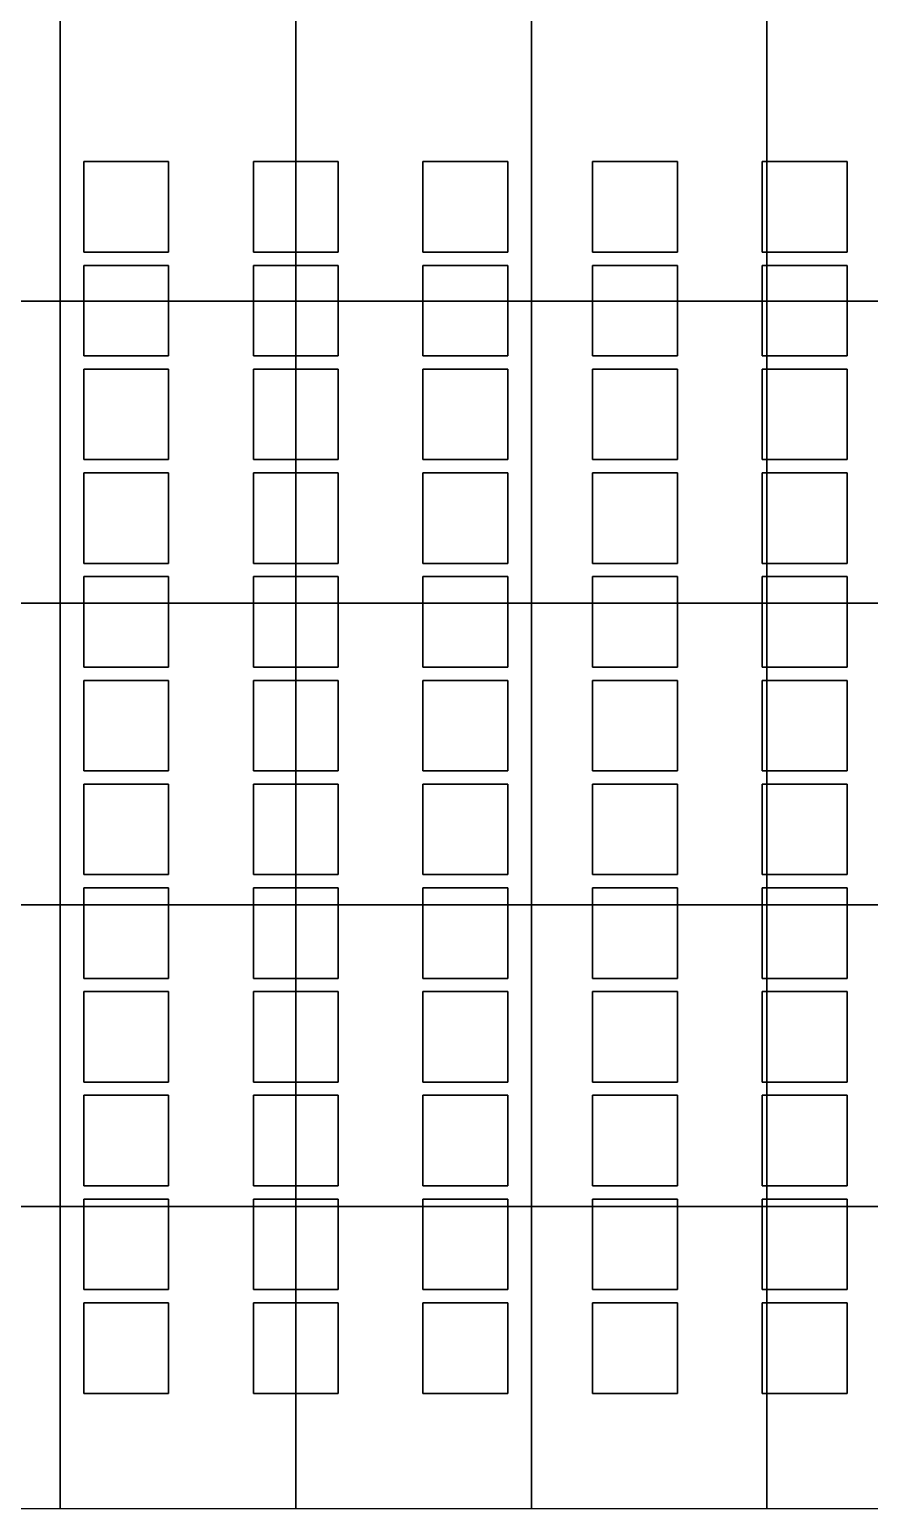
# Model space of a CAD drawing. Header units: millimetres. Extents: x -10000 to 28900, y -8000 to 8000.
# Drawn here: x 9588 to 14044, y -8000 to -160 of the extents above; entities that cross this region are included whole.
import ezdxf

# ---------------------------------------------------------------- set-up
doc = ezdxf.new("R2010")
doc.units = ezdxf.units.MM

msp = doc.modelspace()

# ---------------------------------------------------------------- linework, layer by layer
at = {"layer": 'FLOOR - STALLS'}
for points in [[(8500, -1600, 664.3), (9750, -1600, 753.6), (9750, 0, 753.6), (8500, 0, 664.3)], [(9750, -1600, 753.6), (11000, -1600, 842.9), (11000, 0, 842.9), (9750, 0, 753.6)], [(11000, -1600, 842.9), (12250, -1600, 932.1), (12250, 0, 932.1), (11000, 0, 842.9)], [(12250, -1600, 932.1), (13500, -1600, 1021.4), (13500, 0, 1021.4), (12250, 0, 932.1)], [(13500, -1600, 1021.4), (14750, -1600, 1110.7), (14750, 0, 1110.7), (13500, 0, 1021.4)], [(8500, -3200, 664.3), (9750, -3200, 753.6), (9750, -1600, 753.6), (8500, -1600, 664.3)], [(9750, -3200, 753.6), (11000, -3200, 842.9), (11000, -1600, 842.9), (9750, -1600, 753.6)], [(11000, -3200, 842.9), (12250, -3200, 932.1), (12250, -1600, 932.1), (11000, -1600, 842.9)], [(12250, -3200, 932.1), (13500, -3200, 1021.4), (13500, -1600, 1021.4), (12250, -1600, 932.1)], [(13500, -3200, 1021.4), (14750, -3200, 1110.7), (14750, -1600, 1110.7), (13500, -1600, 1021.4)], [(8500, -4800, 664.3), (9750, -4800, 753.6), (9750, -3200, 753.6), (8500, -3200, 664.3)], [(9750, -4800, 753.6), (11000, -4800, 842.9), (11000, -3200, 842.9), (9750, -3200, 753.6)], [(11000, -4800, 842.9), (12250, -4800, 932.1), (12250, -3200, 932.1), (11000, -3200, 842.9)], [(12250, -4800, 932.1), (13500, -4800, 1021.4), (13500, -3200, 1021.4), (12250, -3200, 932.1)], [(13500, -4800, 1021.4), (14750, -4800, 1110.7), (14750, -3200, 1110.7), (13500, -3200, 1021.4)], [(8500, -6400, 664.3), (9750, -6400, 753.6), (9750, -4800, 753.6), (8500, -4800, 664.3)], [(9750, -6400, 753.6), (11000, -6400, 842.9), (11000, -4800, 842.9), (9750, -4800, 753.6)], [(11000, -6400, 842.9), (12250, -6400, 932.1), (12250, -4800, 932.1), (11000, -4800, 842.9)], [(12250, -6400, 932.1), (13500, -6400, 1021.4), (13500, -4800, 1021.4), (12250, -4800, 932.1)], [(13500, -6400, 1021.4), (14750, -6400, 1110.7), (14750, -4800, 1110.7), (13500, -4800, 1021.4)], [(8500, -8000, 664.3), (9750, -8000, 753.6), (9750, -6400, 753.6), (8500, -6400, 664.3)], [(9750, -8000, 753.6), (11000, -8000, 842.9), (11000, -6400, 842.9), (9750, -6400, 753.6)], [(11000, -8000, 842.9), (12250, -8000, 932.1), (12250, -6400, 932.1), (11000, -6400, 842.9)], [(12250, -8000, 932.1), (13500, -8000, 1021.4), (13500, -6400, 1021.4), (12250, -6400, 932.1)], [(13500, -8000, 1021.4), (14750, -8000, 1110.7), (14750, -6400, 1110.7), (13500, -6400, 1021.4)]]:
    msp.add_3dface(points, dxfattribs=at)
at = {"layer": 'SEATING - STALLS'}
for points in [[(9875, -1340, 1198.6), (10325, -1340, 1198.6), (10325, -860, 1198.6), (9875, -860, 1198.6)], [(9875, -860, 778.6), (10325, -860, 778.6), (10325, -1340, 778.6), (9875, -1340, 778.6)], [(10325, -860, 778.6), (9875, -860, 778.6), (9875, -860, 1198.6), (10325, -860, 1198.6)], [(9875, -860, 778.6), (9875, -1340, 778.6), (9875, -1340, 1198.6), (9875, -860, 1198.6)], [(10325, -1340, 778.6), (10325, -860, 778.6), (10325, -860, 1198.6), (10325, -1340, 1198.6)], [(10775, -1340, 1262.9), (11225, -1340, 1262.9), (11225, -860, 1262.9), (10775, -860, 1262.9)], [(10775, -860, 842.9), (11225, -860, 842.9), (11225, -1340, 842.9), (10775, -1340, 842.9)], [(11225, -860, 842.9), (10775, -860, 842.9), (10775, -860, 1262.9), (11225, -860, 1262.9)], [(10775, -860, 842.9), (10775, -1340, 842.9), (10775, -1340, 1262.9), (10775, -860, 1262.9)], [(11225, -1340, 842.9), (11225, -860, 842.9), (11225, -860, 1262.9), (11225, -1340, 1262.9)], [(11675, -1340, 1327.1), (12125, -1340, 1327.1), (12125, -860, 1327.1), (11675, -860, 1327.1)], [(11675, -860, 907.1), (12125, -860, 907.1), (12125, -1340, 907.1), (11675, -1340, 907.1)], [(12125, -860, 907.1), (11675, -860, 907.1), (11675, -860, 1327.1), (12125, -860, 1327.1)], [(11675, -860, 907.1), (11675, -1340, 907.1), (11675, -1340, 1327.1), (11675, -860, 1327.1)], [(12125, -1340, 907.1), (12125, -860, 907.1), (12125, -860, 1327.1), (12125, -1340, 1327.1)], [(12575, -1340, 1391.4), (13025, -1340, 1391.4), (13025, -860, 1391.4), (12575, -860, 1391.4)], [(12575, -860, 971.4), (13025, -860, 971.4), (13025, -1340, 971.4), (12575, -1340, 971.4)], [(13025, -860, 971.4), (12575, -860, 971.4), (12575, -860, 1391.4), (13025, -860, 1391.4)], [(12575, -860, 971.4), (12575, -1340, 971.4), (12575, -1340, 1391.4), (12575, -860, 1391.4)], [(13025, -1340, 971.4), (13025, -860, 971.4), (13025, -860, 1391.4), (13025, -1340, 1391.4)], [(13475, -1340, 1455.7), (13925, -1340, 1455.7), (13925, -860, 1455.7), (13475, -860, 1455.7)], [(13475, -860, 1035.7), (13925, -860, 1035.7), (13925, -1340, 1035.7), (13475, -1340, 1035.7)], [(13925, -860, 1035.7), (13475, -860, 1035.7), (13475, -860, 1455.7), (13925, -860, 1455.7)], [(13475, -860, 1035.7), (13475, -1340, 1035.7), (13475, -1340, 1455.7), (13475, -860, 1455.7)], [(13925, -1340, 1035.7), (13925, -860, 1035.7), (13925, -860, 1455.7), (13925, -1340, 1455.7)], [(9875, -1340, 778.6), (10325, -1340, 778.6), (10325, -1340, 1198.6), (9875, -1340, 1198.6)], [(9875, -1890, 1198.6), (10325, -1890, 1198.6), (10325, -1410, 1198.6), (9875, -1410, 1198.6)], [(9875, -1410, 778.6), (10325, -1410, 778.6), (10325, -1890, 778.6), (9875, -1890, 778.6)], [(10325, -1410, 778.6), (9875, -1410, 778.6), (9875, -1410, 1198.6), (10325, -1410, 1198.6)], [(9875, -1410, 778.6), (9875, -1890, 778.6), (9875, -1890, 1198.6), (9875, -1410, 1198.6)], [(10325, -1890, 778.6), (10325, -1410, 778.6), (10325, -1410, 1198.6), (10325, -1890, 1198.6)], [(10775, -1340, 842.9), (11225, -1340, 842.9), (11225, -1340, 1262.9), (10775, -1340, 1262.9)], [(10775, -1890, 1262.9), (11225, -1890, 1262.9), (11225, -1410, 1262.9), (10775, -1410, 1262.9)], [(10775, -1410, 842.9), (11225, -1410, 842.9), (11225, -1890, 842.9), (10775, -1890, 842.9)], [(11225, -1410, 842.9), (10775, -1410, 842.9), (10775, -1410, 1262.9), (11225, -1410, 1262.9)], [(10775, -1410, 842.9), (10775, -1890, 842.9), (10775, -1890, 1262.9), (10775, -1410, 1262.9)], [(11225, -1890, 842.9), (11225, -1410, 842.9), (11225, -1410, 1262.9), (11225, -1890, 1262.9)], [(11675, -1340, 907.1), (12125, -1340, 907.1), (12125, -1340, 1327.1), (11675, -1340, 1327.1)], [(11675, -1890, 1327.1), (12125, -1890, 1327.1), (12125, -1410, 1327.1), (11675, -1410, 1327.1)], [(11675, -1410, 907.1), (12125, -1410, 907.1), (12125, -1890, 907.1), (11675, -1890, 907.1)], [(12125, -1410, 907.1), (11675, -1410, 907.1), (11675, -1410, 1327.1), (12125, -1410, 1327.1)], [(11675, -1410, 907.1), (11675, -1890, 907.1), (11675, -1890, 1327.1), (11675, -1410, 1327.1)], [(12125, -1890, 907.1), (12125, -1410, 907.1), (12125, -1410, 1327.1), (12125, -1890, 1327.1)], [(12575, -1340, 971.4), (13025, -1340, 971.4), (13025, -1340, 1391.4), (12575, -1340, 1391.4)], [(12575, -1890, 1391.4), (13025, -1890, 1391.4), (13025, -1410, 1391.4), (12575, -1410, 1391.4)], [(12575, -1410, 971.4), (13025, -1410, 971.4), (13025, -1890, 971.4), (12575, -1890, 971.4)], [(13025, -1410, 971.4), (12575, -1410, 971.4), (12575, -1410, 1391.4), (13025, -1410, 1391.4)], [(12575, -1410, 971.4), (12575, -1890, 971.4), (12575, -1890, 1391.4), (12575, -1410, 1391.4)], [(13025, -1890, 971.4), (13025, -1410, 971.4), (13025, -1410, 1391.4), (13025, -1890, 1391.4)], [(13475, -1340, 1035.7), (13925, -1340, 1035.7), (13925, -1340, 1455.7), (13475, -1340, 1455.7)], [(13475, -1890, 1455.7), (13925, -1890, 1455.7), (13925, -1410, 1455.7), (13475, -1410, 1455.7)], [(13475, -1410, 1035.7), (13925, -1410, 1035.7), (13925, -1890, 1035.7), (13475, -1890, 1035.7)], [(13925, -1410, 1035.7), (13475, -1410, 1035.7), (13475, -1410, 1455.7), (13925, -1410, 1455.7)], [(13475, -1410, 1035.7), (13475, -1890, 1035.7), (13475, -1890, 1455.7), (13475, -1410, 1455.7)], [(13925, -1890, 1035.7), (13925, -1410, 1035.7), (13925, -1410, 1455.7), (13925, -1890, 1455.7)], [(9875, -1890, 778.6), (10325, -1890, 778.6), (10325, -1890, 1198.6), (9875, -1890, 1198.6)], [(9875, -2440, 1198.6), (10325, -2440, 1198.6), (10325, -1960, 1198.6), (9875, -1960, 1198.6)], [(9875, -1960, 778.6), (10325, -1960, 778.6), (10325, -2440, 778.6), (9875, -2440, 778.6)], [(10325, -1960, 778.6), (9875, -1960, 778.6), (9875, -1960, 1198.6), (10325, -1960, 1198.6)], [(9875, -1960, 778.6), (9875, -2440, 778.6), (9875, -2440, 1198.6), (9875, -1960, 1198.6)], [(10325, -2440, 778.6), (10325, -1960, 778.6), (10325, -1960, 1198.6), (10325, -2440, 1198.6)], [(10775, -1890, 842.9), (11225, -1890, 842.9), (11225, -1890, 1262.9), (10775, -1890, 1262.9)], [(10775, -2440, 1262.9), (11225, -2440, 1262.9), (11225, -1960, 1262.9), (10775, -1960, 1262.9)], [(10775, -1960, 842.9), (11225, -1960, 842.9), (11225, -2440, 842.9), (10775, -2440, 842.9)], [(11225, -1960, 842.9), (10775, -1960, 842.9), (10775, -1960, 1262.9), (11225, -1960, 1262.9)], [(10775, -1960, 842.9), (10775, -2440, 842.9), (10775, -2440, 1262.9), (10775, -1960, 1262.9)], [(11225, -2440, 842.9), (11225, -1960, 842.9), (11225, -1960, 1262.9), (11225, -2440, 1262.9)], [(11675, -1890, 907.1), (12125, -1890, 907.1), (12125, -1890, 1327.1), (11675, -1890, 1327.1)], [(11675, -2440, 1327.1), (12125, -2440, 1327.1), (12125, -1960, 1327.1), (11675, -1960, 1327.1)], [(11675, -1960, 907.1), (12125, -1960, 907.1), (12125, -2440, 907.1), (11675, -2440, 907.1)], [(12125, -1960, 907.1), (11675, -1960, 907.1), (11675, -1960, 1327.1), (12125, -1960, 1327.1)], [(11675, -1960, 907.1), (11675, -2440, 907.1), (11675, -2440, 1327.1), (11675, -1960, 1327.1)], [(12125, -2440, 907.1), (12125, -1960, 907.1), (12125, -1960, 1327.1), (12125, -2440, 1327.1)], [(12575, -1890, 971.4), (13025, -1890, 971.4), (13025, -1890, 1391.4), (12575, -1890, 1391.4)], [(12575, -2440, 1391.4), (13025, -2440, 1391.4), (13025, -1960, 1391.4), (12575, -1960, 1391.4)], [(12575, -1960, 971.4), (13025, -1960, 971.4), (13025, -2440, 971.4), (12575, -2440, 971.4)], [(13025, -1960, 971.4), (12575, -1960, 971.4), (12575, -1960, 1391.4), (13025, -1960, 1391.4)], [(12575, -1960, 971.4), (12575, -2440, 971.4), (12575, -2440, 1391.4), (12575, -1960, 1391.4)], [(13025, -2440, 971.4), (13025, -1960, 971.4), (13025, -1960, 1391.4), (13025, -2440, 1391.4)], [(13475, -1890, 1035.7), (13925, -1890, 1035.7), (13925, -1890, 1455.7), (13475, -1890, 1455.7)], [(13475, -2440, 1455.7), (13925, -2440, 1455.7), (13925, -1960, 1455.7), (13475, -1960, 1455.7)], [(13475, -1960, 1035.7), (13925, -1960, 1035.7), (13925, -2440, 1035.7), (13475, -2440, 1035.7)], [(13925, -1960, 1035.7), (13475, -1960, 1035.7), (13475, -1960, 1455.7), (13925, -1960, 1455.7)], [(13475, -1960, 1035.7), (13475, -2440, 1035.7), (13475, -2440, 1455.7), (13475, -1960, 1455.7)], [(13925, -2440, 1035.7), (13925, -1960, 1035.7), (13925, -1960, 1455.7), (13925, -2440, 1455.7)], [(9875, -2440, 778.6), (10325, -2440, 778.6), (10325, -2440, 1198.6), (9875, -2440, 1198.6)], [(10775, -2440, 842.9), (11225, -2440, 842.9), (11225, -2440, 1262.9), (10775, -2440, 1262.9)], [(11675, -2440, 907.1), (12125, -2440, 907.1), (12125, -2440, 1327.1), (11675, -2440, 1327.1)], [(12575, -2440, 971.4), (13025, -2440, 971.4), (13025, -2440, 1391.4), (12575, -2440, 1391.4)], [(13475, -2440, 1035.7), (13925, -2440, 1035.7), (13925, -2440, 1455.7), (13475, -2440, 1455.7)], [(9875, -2990, 1198.6), (10325, -2990, 1198.6), (10325, -2510, 1198.6), (9875, -2510, 1198.6)], [(9875, -2510, 778.6), (10325, -2510, 778.6), (10325, -2990, 778.6), (9875, -2990, 778.6)], [(10325, -2510, 778.6), (9875, -2510, 778.6), (9875, -2510, 1198.6), (10325, -2510, 1198.6)], [(9875, -2510, 778.6), (9875, -2990, 778.6), (9875, -2990, 1198.6), (9875, -2510, 1198.6)], [(10325, -2990, 778.6), (10325, -2510, 778.6), (10325, -2510, 1198.6), (10325, -2990, 1198.6)], [(10775, -2990, 1262.9), (11225, -2990, 1262.9), (11225, -2510, 1262.9), (10775, -2510, 1262.9)], [(10775, -2510, 842.9), (11225, -2510, 842.9), (11225, -2990, 842.9), (10775, -2990, 842.9)], [(11225, -2510, 842.9), (10775, -2510, 842.9), (10775, -2510, 1262.9), (11225, -2510, 1262.9)], [(10775, -2510, 842.9), (10775, -2990, 842.9), (10775, -2990, 1262.9), (10775, -2510, 1262.9)], [(11225, -2990, 842.9), (11225, -2510, 842.9), (11225, -2510, 1262.9), (11225, -2990, 1262.9)], [(11675, -2990, 1327.1), (12125, -2990, 1327.1), (12125, -2510, 1327.1), (11675, -2510, 1327.1)], [(11675, -2510, 907.1), (12125, -2510, 907.1), (12125, -2990, 907.1), (11675, -2990, 907.1)], [(12125, -2510, 907.1), (11675, -2510, 907.1), (11675, -2510, 1327.1), (12125, -2510, 1327.1)], [(11675, -2510, 907.1), (11675, -2990, 907.1), (11675, -2990, 1327.1), (11675, -2510, 1327.1)], [(12125, -2990, 907.1), (12125, -2510, 907.1), (12125, -2510, 1327.1), (12125, -2990, 1327.1)], [(12575, -2990, 1391.4), (13025, -2990, 1391.4), (13025, -2510, 1391.4), (12575, -2510, 1391.4)], [(12575, -2510, 971.4), (13025, -2510, 971.4), (13025, -2990, 971.4), (12575, -2990, 971.4)], [(13025, -2510, 971.4), (12575, -2510, 971.4), (12575, -2510, 1391.4), (13025, -2510, 1391.4)], [(12575, -2510, 971.4), (12575, -2990, 971.4), (12575, -2990, 1391.4), (12575, -2510, 1391.4)], [(13025, -2990, 971.4), (13025, -2510, 971.4), (13025, -2510, 1391.4), (13025, -2990, 1391.4)], [(13475, -2990, 1455.7), (13925, -2990, 1455.7), (13925, -2510, 1455.7), (13475, -2510, 1455.7)], [(13475, -2510, 1035.7), (13925, -2510, 1035.7), (13925, -2990, 1035.7), (13475, -2990, 1035.7)], [(13925, -2510, 1035.7), (13475, -2510, 1035.7), (13475, -2510, 1455.7), (13925, -2510, 1455.7)], [(13475, -2510, 1035.7), (13475, -2990, 1035.7), (13475, -2990, 1455.7), (13475, -2510, 1455.7)], [(13925, -2990, 1035.7), (13925, -2510, 1035.7), (13925, -2510, 1455.7), (13925, -2990, 1455.7)], [(9875, -2990, 778.6), (10325, -2990, 778.6), (10325, -2990, 1198.6), (9875, -2990, 1198.6)], [(10775, -2990, 842.9), (11225, -2990, 842.9), (11225, -2990, 1262.9), (10775, -2990, 1262.9)], [(11675, -2990, 907.1), (12125, -2990, 907.1), (12125, -2990, 1327.1), (11675, -2990, 1327.1)], [(12575, -2990, 971.4), (13025, -2990, 971.4), (13025, -2990, 1391.4), (12575, -2990, 1391.4)], [(13475, -2990, 1035.7), (13925, -2990, 1035.7), (13925, -2990, 1455.7), (13475, -2990, 1455.7)], [(9875, -3540, 1198.6), (10325, -3540, 1198.6), (10325, -3060, 1198.6), (9875, -3060, 1198.6)], [(9875, -3060, 778.6), (10325, -3060, 778.6), (10325, -3540, 778.6), (9875, -3540, 778.6)], [(10325, -3060, 778.6), (9875, -3060, 778.6), (9875, -3060, 1198.6), (10325, -3060, 1198.6)], [(9875, -3060, 778.6), (9875, -3540, 778.6), (9875, -3540, 1198.6), (9875, -3060, 1198.6)], [(10325, -3540, 778.6), (10325, -3060, 778.6), (10325, -3060, 1198.6), (10325, -3540, 1198.6)], [(10775, -3540, 1262.9), (11225, -3540, 1262.9), (11225, -3060, 1262.9), (10775, -3060, 1262.9)], [(10775, -3060, 842.9), (11225, -3060, 842.9), (11225, -3540, 842.9), (10775, -3540, 842.9)], [(11225, -3060, 842.9), (10775, -3060, 842.9), (10775, -3060, 1262.9), (11225, -3060, 1262.9)], [(10775, -3060, 842.9), (10775, -3540, 842.9), (10775, -3540, 1262.9), (10775, -3060, 1262.9)], [(11225, -3540, 842.9), (11225, -3060, 842.9), (11225, -3060, 1262.9), (11225, -3540, 1262.9)], [(11675, -3540, 1327.1), (12125, -3540, 1327.1), (12125, -3060, 1327.1), (11675, -3060, 1327.1)], [(11675, -3060, 907.1), (12125, -3060, 907.1), (12125, -3540, 907.1), (11675, -3540, 907.1)], [(12125, -3060, 907.1), (11675, -3060, 907.1), (11675, -3060, 1327.1), (12125, -3060, 1327.1)], [(11675, -3060, 907.1), (11675, -3540, 907.1), (11675, -3540, 1327.1), (11675, -3060, 1327.1)], [(12125, -3540, 907.1), (12125, -3060, 907.1), (12125, -3060, 1327.1), (12125, -3540, 1327.1)], [(12575, -3540, 1391.4), (13025, -3540, 1391.4), (13025, -3060, 1391.4), (12575, -3060, 1391.4)], [(12575, -3060, 971.4), (13025, -3060, 971.4), (13025, -3540, 971.4), (12575, -3540, 971.4)], [(13025, -3060, 971.4), (12575, -3060, 971.4), (12575, -3060, 1391.4), (13025, -3060, 1391.4)], [(12575, -3060, 971.4), (12575, -3540, 971.4), (12575, -3540, 1391.4), (12575, -3060, 1391.4)], [(13025, -3540, 971.4), (13025, -3060, 971.4), (13025, -3060, 1391.4), (13025, -3540, 1391.4)], [(13475, -3540, 1455.7), (13925, -3540, 1455.7), (13925, -3060, 1455.7), (13475, -3060, 1455.7)], [(13475, -3060, 1035.7), (13925, -3060, 1035.7), (13925, -3540, 1035.7), (13475, -3540, 1035.7)], [(13925, -3060, 1035.7), (13475, -3060, 1035.7), (13475, -3060, 1455.7), (13925, -3060, 1455.7)], [(13475, -3060, 1035.7), (13475, -3540, 1035.7), (13475, -3540, 1455.7), (13475, -3060, 1455.7)], [(13925, -3540, 1035.7), (13925, -3060, 1035.7), (13925, -3060, 1455.7), (13925, -3540, 1455.7)], [(9875, -3540, 778.6), (10325, -3540, 778.6), (10325, -3540, 1198.6), (9875, -3540, 1198.6)], [(10775, -3540, 842.9), (11225, -3540, 842.9), (11225, -3540, 1262.9), (10775, -3540, 1262.9)], [(11675, -3540, 907.1), (12125, -3540, 907.1), (12125, -3540, 1327.1), (11675, -3540, 1327.1)], [(12575, -3540, 971.4), (13025, -3540, 971.4), (13025, -3540, 1391.4), (12575, -3540, 1391.4)], [(13475, -3540, 1035.7), (13925, -3540, 1035.7), (13925, -3540, 1455.7), (13475, -3540, 1455.7)], [(9875, -4090, 1198.6), (10325, -4090, 1198.6), (10325, -3610, 1198.6), (9875, -3610, 1198.6)], [(9875, -3610, 778.6), (10325, -3610, 778.6), (10325, -4090, 778.6), (9875, -4090, 778.6)], [(10325, -3610, 778.6), (9875, -3610, 778.6), (9875, -3610, 1198.6), (10325, -3610, 1198.6)], [(9875, -3610, 778.6), (9875, -4090, 778.6), (9875, -4090, 1198.6), (9875, -3610, 1198.6)], [(10325, -4090, 778.6), (10325, -3610, 778.6), (10325, -3610, 1198.6), (10325, -4090, 1198.6)], [(10775, -4090, 1262.9), (11225, -4090, 1262.9), (11225, -3610, 1262.9), (10775, -3610, 1262.9)], [(10775, -3610, 842.9), (11225, -3610, 842.9), (11225, -4090, 842.9), (10775, -4090, 842.9)], [(11225, -3610, 842.9), (10775, -3610, 842.9), (10775, -3610, 1262.9), (11225, -3610, 1262.9)], [(10775, -3610, 842.9), (10775, -4090, 842.9), (10775, -4090, 1262.9), (10775, -3610, 1262.9)], [(11225, -4090, 842.9), (11225, -3610, 842.9), (11225, -3610, 1262.9), (11225, -4090, 1262.9)], [(11675, -4090, 1327.1), (12125, -4090, 1327.1), (12125, -3610, 1327.1), (11675, -3610, 1327.1)], [(11675, -3610, 907.1), (12125, -3610, 907.1), (12125, -4090, 907.1), (11675, -4090, 907.1)], [(12125, -3610, 907.1), (11675, -3610, 907.1), (11675, -3610, 1327.1), (12125, -3610, 1327.1)], [(11675, -3610, 907.1), (11675, -4090, 907.1), (11675, -4090, 1327.1), (11675, -3610, 1327.1)], [(12125, -4090, 907.1), (12125, -3610, 907.1), (12125, -3610, 1327.1), (12125, -4090, 1327.1)], [(12575, -4090, 1391.4), (13025, -4090, 1391.4), (13025, -3610, 1391.4), (12575, -3610, 1391.4)], [(12575, -3610, 971.4), (13025, -3610, 971.4), (13025, -4090, 971.4), (12575, -4090, 971.4)], [(13025, -3610, 971.4), (12575, -3610, 971.4), (12575, -3610, 1391.4), (13025, -3610, 1391.4)], [(12575, -3610, 971.4), (12575, -4090, 971.4), (12575, -4090, 1391.4), (12575, -3610, 1391.4)], [(13025, -4090, 971.4), (13025, -3610, 971.4), (13025, -3610, 1391.4), (13025, -4090, 1391.4)], [(13475, -4090, 1455.7), (13925, -4090, 1455.7), (13925, -3610, 1455.7), (13475, -3610, 1455.7)], [(13475, -3610, 1035.7), (13925, -3610, 1035.7), (13925, -4090, 1035.7), (13475, -4090, 1035.7)], [(13925, -3610, 1035.7), (13475, -3610, 1035.7), (13475, -3610, 1455.7), (13925, -3610, 1455.7)], [(13475, -3610, 1035.7), (13475, -4090, 1035.7), (13475, -4090, 1455.7), (13475, -3610, 1455.7)], [(13925, -4090, 1035.7), (13925, -3610, 1035.7), (13925, -3610, 1455.7), (13925, -4090, 1455.7)], [(9875, -4090, 778.6), (10325, -4090, 778.6), (10325, -4090, 1198.6), (9875, -4090, 1198.6)], [(10775, -4090, 842.9), (11225, -4090, 842.9), (11225, -4090, 1262.9), (10775, -4090, 1262.9)], [(11675, -4090, 907.1), (12125, -4090, 907.1), (12125, -4090, 1327.1), (11675, -4090, 1327.1)], [(12575, -4090, 971.4), (13025, -4090, 971.4), (13025, -4090, 1391.4), (12575, -4090, 1391.4)], [(13475, -4090, 1035.7), (13925, -4090, 1035.7), (13925, -4090, 1455.7), (13475, -4090, 1455.7)], [(9875, -4640, 1198.6), (10325, -4640, 1198.6), (10325, -4160, 1198.6), (9875, -4160, 1198.6)], [(9875, -4160, 778.6), (10325, -4160, 778.6), (10325, -4640, 778.6), (9875, -4640, 778.6)], [(10325, -4160, 778.6), (9875, -4160, 778.6), (9875, -4160, 1198.6), (10325, -4160, 1198.6)], [(9875, -4160, 778.6), (9875, -4640, 778.6), (9875, -4640, 1198.6), (9875, -4160, 1198.6)], [(10325, -4640, 778.6), (10325, -4160, 778.6), (10325, -4160, 1198.6), (10325, -4640, 1198.6)], [(10775, -4640, 1262.9), (11225, -4640, 1262.9), (11225, -4160, 1262.9), (10775, -4160, 1262.9)], [(10775, -4160, 842.9), (11225, -4160, 842.9), (11225, -4640, 842.9), (10775, -4640, 842.9)], [(11225, -4160, 842.9), (10775, -4160, 842.9), (10775, -4160, 1262.9), (11225, -4160, 1262.9)], [(10775, -4160, 842.9), (10775, -4640, 842.9), (10775, -4640, 1262.9), (10775, -4160, 1262.9)], [(11225, -4640, 842.9), (11225, -4160, 842.9), (11225, -4160, 1262.9), (11225, -4640, 1262.9)], [(11675, -4640, 1327.1), (12125, -4640, 1327.1), (12125, -4160, 1327.1), (11675, -4160, 1327.1)], [(11675, -4160, 907.1), (12125, -4160, 907.1), (12125, -4640, 907.1), (11675, -4640, 907.1)], [(12125, -4160, 907.1), (11675, -4160, 907.1), (11675, -4160, 1327.1), (12125, -4160, 1327.1)], [(11675, -4160, 907.1), (11675, -4640, 907.1), (11675, -4640, 1327.1), (11675, -4160, 1327.1)], [(12125, -4640, 907.1), (12125, -4160, 907.1), (12125, -4160, 1327.1), (12125, -4640, 1327.1)], [(12575, -4640, 1391.4), (13025, -4640, 1391.4), (13025, -4160, 1391.4), (12575, -4160, 1391.4)], [(12575, -4160, 971.4), (13025, -4160, 971.4), (13025, -4640, 971.4), (12575, -4640, 971.4)], [(13025, -4160, 971.4), (12575, -4160, 971.4), (12575, -4160, 1391.4), (13025, -4160, 1391.4)], [(12575, -4160, 971.4), (12575, -4640, 971.4), (12575, -4640, 1391.4), (12575, -4160, 1391.4)], [(13025, -4640, 971.4), (13025, -4160, 971.4), (13025, -4160, 1391.4), (13025, -4640, 1391.4)], [(13475, -4640, 1455.7), (13925, -4640, 1455.7), (13925, -4160, 1455.7), (13475, -4160, 1455.7)], [(13475, -4160, 1035.7), (13925, -4160, 1035.7), (13925, -4640, 1035.7), (13475, -4640, 1035.7)], [(13925, -4160, 1035.7), (13475, -4160, 1035.7), (13475, -4160, 1455.7), (13925, -4160, 1455.7)], [(13475, -4160, 1035.7), (13475, -4640, 1035.7), (13475, -4640, 1455.7), (13475, -4160, 1455.7)], [(13925, -4640, 1035.7), (13925, -4160, 1035.7), (13925, -4160, 1455.7), (13925, -4640, 1455.7)], [(9875, -4640, 778.6), (10325, -4640, 778.6), (10325, -4640, 1198.6), (9875, -4640, 1198.6)], [(10775, -4640, 842.9), (11225, -4640, 842.9), (11225, -4640, 1262.9), (10775, -4640, 1262.9)], [(11675, -4640, 907.1), (12125, -4640, 907.1), (12125, -4640, 1327.1), (11675, -4640, 1327.1)], [(12575, -4640, 971.4), (13025, -4640, 971.4), (13025, -4640, 1391.4), (12575, -4640, 1391.4)], [(13475, -4640, 1035.7), (13925, -4640, 1035.7), (13925, -4640, 1455.7), (13475, -4640, 1455.7)], [(9875, -5190, 1198.6), (10325, -5190, 1198.6), (10325, -4710, 1198.6), (9875, -4710, 1198.6)], [(9875, -4710, 778.6), (10325, -4710, 778.6), (10325, -5190, 778.6), (9875, -5190, 778.6)], [(10325, -4710, 778.6), (9875, -4710, 778.6), (9875, -4710, 1198.6), (10325, -4710, 1198.6)], [(9875, -4710, 778.6), (9875, -5190, 778.6), (9875, -5190, 1198.6), (9875, -4710, 1198.6)], [(10325, -5190, 778.6), (10325, -4710, 778.6), (10325, -4710, 1198.6), (10325, -5190, 1198.6)], [(10775, -5190, 1262.9), (11225, -5190, 1262.9), (11225, -4710, 1262.9), (10775, -4710, 1262.9)], [(10775, -4710, 842.9), (11225, -4710, 842.9), (11225, -5190, 842.9), (10775, -5190, 842.9)], [(11225, -4710, 842.9), (10775, -4710, 842.9), (10775, -4710, 1262.9), (11225, -4710, 1262.9)], [(10775, -4710, 842.9), (10775, -5190, 842.9), (10775, -5190, 1262.9), (10775, -4710, 1262.9)], [(11225, -5190, 842.9), (11225, -4710, 842.9), (11225, -4710, 1262.9), (11225, -5190, 1262.9)], [(11675, -5190, 1327.1), (12125, -5190, 1327.1), (12125, -4710, 1327.1), (11675, -4710, 1327.1)], [(11675, -4710, 907.1), (12125, -4710, 907.1), (12125, -5190, 907.1), (11675, -5190, 907.1)], [(12125, -4710, 907.1), (11675, -4710, 907.1), (11675, -4710, 1327.1), (12125, -4710, 1327.1)], [(11675, -4710, 907.1), (11675, -5190, 907.1), (11675, -5190, 1327.1), (11675, -4710, 1327.1)], [(12125, -5190, 907.1), (12125, -4710, 907.1), (12125, -4710, 1327.1), (12125, -5190, 1327.1)], [(12575, -5190, 1391.4), (13025, -5190, 1391.4), (13025, -4710, 1391.4), (12575, -4710, 1391.4)], [(12575, -4710, 971.4), (13025, -4710, 971.4), (13025, -5190, 971.4), (12575, -5190, 971.4)], [(13025, -4710, 971.4), (12575, -4710, 971.4), (12575, -4710, 1391.4), (13025, -4710, 1391.4)], [(12575, -4710, 971.4), (12575, -5190, 971.4), (12575, -5190, 1391.4), (12575, -4710, 1391.4)], [(13025, -5190, 971.4), (13025, -4710, 971.4), (13025, -4710, 1391.4), (13025, -5190, 1391.4)], [(13475, -5190, 1455.7), (13925, -5190, 1455.7), (13925, -4710, 1455.7), (13475, -4710, 1455.7)], [(13475, -4710, 1035.7), (13925, -4710, 1035.7), (13925, -5190, 1035.7), (13475, -5190, 1035.7)], [(13925, -4710, 1035.7), (13475, -4710, 1035.7), (13475, -4710, 1455.7), (13925, -4710, 1455.7)], [(13475, -4710, 1035.7), (13475, -5190, 1035.7), (13475, -5190, 1455.7), (13475, -4710, 1455.7)], [(13925, -5190, 1035.7), (13925, -4710, 1035.7), (13925, -4710, 1455.7), (13925, -5190, 1455.7)], [(9875, -5190, 778.6), (10325, -5190, 778.6), (10325, -5190, 1198.6), (9875, -5190, 1198.6)], [(10775, -5190, 842.9), (11225, -5190, 842.9), (11225, -5190, 1262.9), (10775, -5190, 1262.9)], [(11675, -5190, 907.1), (12125, -5190, 907.1), (12125, -5190, 1327.1), (11675, -5190, 1327.1)], [(12575, -5190, 971.4), (13025, -5190, 971.4), (13025, -5190, 1391.4), (12575, -5190, 1391.4)], [(13475, -5190, 1035.7), (13925, -5190, 1035.7), (13925, -5190, 1455.7), (13475, -5190, 1455.7)], [(9875, -5740, 1198.6), (10325, -5740, 1198.6), (10325, -5260, 1198.6), (9875, -5260, 1198.6)], [(9875, -5260, 778.6), (10325, -5260, 778.6), (10325, -5740, 778.6), (9875, -5740, 778.6)], [(10325, -5260, 778.6), (9875, -5260, 778.6), (9875, -5260, 1198.6), (10325, -5260, 1198.6)], [(9875, -5260, 778.6), (9875, -5740, 778.6), (9875, -5740, 1198.6), (9875, -5260, 1198.6)], [(10325, -5740, 778.6), (10325, -5260, 778.6), (10325, -5260, 1198.6), (10325, -5740, 1198.6)], [(10775, -5740, 1262.9), (11225, -5740, 1262.9), (11225, -5260, 1262.9), (10775, -5260, 1262.9)], [(10775, -5260, 842.9), (11225, -5260, 842.9), (11225, -5740, 842.9), (10775, -5740, 842.9)], [(11225, -5260, 842.9), (10775, -5260, 842.9), (10775, -5260, 1262.9), (11225, -5260, 1262.9)], [(10775, -5260, 842.9), (10775, -5740, 842.9), (10775, -5740, 1262.9), (10775, -5260, 1262.9)], [(11225, -5740, 842.9), (11225, -5260, 842.9), (11225, -5260, 1262.9), (11225, -5740, 1262.9)], [(11675, -5740, 1327.1), (12125, -5740, 1327.1), (12125, -5260, 1327.1), (11675, -5260, 1327.1)], [(11675, -5260, 907.1), (12125, -5260, 907.1), (12125, -5740, 907.1), (11675, -5740, 907.1)], [(12125, -5260, 907.1), (11675, -5260, 907.1), (11675, -5260, 1327.1), (12125, -5260, 1327.1)], [(11675, -5260, 907.1), (11675, -5740, 907.1), (11675, -5740, 1327.1), (11675, -5260, 1327.1)], [(12125, -5740, 907.1), (12125, -5260, 907.1), (12125, -5260, 1327.1), (12125, -5740, 1327.1)], [(12575, -5740, 1391.4), (13025, -5740, 1391.4), (13025, -5260, 1391.4), (12575, -5260, 1391.4)], [(12575, -5260, 971.4), (13025, -5260, 971.4), (13025, -5740, 971.4), (12575, -5740, 971.4)], [(13025, -5260, 971.4), (12575, -5260, 971.4), (12575, -5260, 1391.4), (13025, -5260, 1391.4)], [(12575, -5260, 971.4), (12575, -5740, 971.4), (12575, -5740, 1391.4), (12575, -5260, 1391.4)], [(13025, -5740, 971.4), (13025, -5260, 971.4), (13025, -5260, 1391.4), (13025, -5740, 1391.4)], [(13475, -5740, 1455.7), (13925, -5740, 1455.7), (13925, -5260, 1455.7), (13475, -5260, 1455.7)], [(13475, -5260, 1035.7), (13925, -5260, 1035.7), (13925, -5740, 1035.7), (13475, -5740, 1035.7)], [(13925, -5260, 1035.7), (13475, -5260, 1035.7), (13475, -5260, 1455.7), (13925, -5260, 1455.7)], [(13475, -5260, 1035.7), (13475, -5740, 1035.7), (13475, -5740, 1455.7), (13475, -5260, 1455.7)], [(13925, -5740, 1035.7), (13925, -5260, 1035.7), (13925, -5260, 1455.7), (13925, -5740, 1455.7)], [(9875, -5740, 778.6), (10325, -5740, 778.6), (10325, -5740, 1198.6), (9875, -5740, 1198.6)], [(10775, -5740, 842.9), (11225, -5740, 842.9), (11225, -5740, 1262.9), (10775, -5740, 1262.9)], [(11675, -5740, 907.1), (12125, -5740, 907.1), (12125, -5740, 1327.1), (11675, -5740, 1327.1)], [(12575, -5740, 971.4), (13025, -5740, 971.4), (13025, -5740, 1391.4), (12575, -5740, 1391.4)], [(13475, -5740, 1035.7), (13925, -5740, 1035.7), (13925, -5740, 1455.7), (13475, -5740, 1455.7)], [(9875, -6290, 1198.6), (10325, -6290, 1198.6), (10325, -5810, 1198.6), (9875, -5810, 1198.6)], [(9875, -5810, 778.6), (10325, -5810, 778.6), (10325, -6290, 778.6), (9875, -6290, 778.6)], [(10325, -5810, 778.6), (9875, -5810, 778.6), (9875, -5810, 1198.6), (10325, -5810, 1198.6)], [(9875, -5810, 778.6), (9875, -6290, 778.6), (9875, -6290, 1198.6), (9875, -5810, 1198.6)], [(10325, -6290, 778.6), (10325, -5810, 778.6), (10325, -5810, 1198.6), (10325, -6290, 1198.6)], [(10775, -6290, 1262.9), (11225, -6290, 1262.9), (11225, -5810, 1262.9), (10775, -5810, 1262.9)], [(10775, -5810, 842.9), (11225, -5810, 842.9), (11225, -6290, 842.9), (10775, -6290, 842.9)], [(11225, -5810, 842.9), (10775, -5810, 842.9), (10775, -5810, 1262.9), (11225, -5810, 1262.9)], [(10775, -5810, 842.9), (10775, -6290, 842.9), (10775, -6290, 1262.9), (10775, -5810, 1262.9)], [(11225, -6290, 842.9), (11225, -5810, 842.9), (11225, -5810, 1262.9), (11225, -6290, 1262.9)], [(11675, -6290, 1327.1), (12125, -6290, 1327.1), (12125, -5810, 1327.1), (11675, -5810, 1327.1)], [(11675, -5810, 907.1), (12125, -5810, 907.1), (12125, -6290, 907.1), (11675, -6290, 907.1)], [(12125, -5810, 907.1), (11675, -5810, 907.1), (11675, -5810, 1327.1), (12125, -5810, 1327.1)], [(11675, -5810, 907.1), (11675, -6290, 907.1), (11675, -6290, 1327.1), (11675, -5810, 1327.1)], [(12125, -6290, 907.1), (12125, -5810, 907.1), (12125, -5810, 1327.1), (12125, -6290, 1327.1)], [(12575, -6290, 1391.4), (13025, -6290, 1391.4), (13025, -5810, 1391.4), (12575, -5810, 1391.4)], [(12575, -5810, 971.4), (13025, -5810, 971.4), (13025, -6290, 971.4), (12575, -6290, 971.4)], [(13025, -5810, 971.4), (12575, -5810, 971.4), (12575, -5810, 1391.4), (13025, -5810, 1391.4)], [(12575, -5810, 971.4), (12575, -6290, 971.4), (12575, -6290, 1391.4), (12575, -5810, 1391.4)], [(13025, -6290, 971.4), (13025, -5810, 971.4), (13025, -5810, 1391.4), (13025, -6290, 1391.4)], [(13475, -6290, 1455.7), (13925, -6290, 1455.7), (13925, -5810, 1455.7), (13475, -5810, 1455.7)], [(13475, -5810, 1035.7), (13925, -5810, 1035.7), (13925, -6290, 1035.7), (13475, -6290, 1035.7)], [(13925, -5810, 1035.7), (13475, -5810, 1035.7), (13475, -5810, 1455.7), (13925, -5810, 1455.7)], [(13475, -5810, 1035.7), (13475, -6290, 1035.7), (13475, -6290, 1455.7), (13475, -5810, 1455.7)], [(13925, -6290, 1035.7), (13925, -5810, 1035.7), (13925, -5810, 1455.7), (13925, -6290, 1455.7)], [(9875, -6290, 778.6), (10325, -6290, 778.6), (10325, -6290, 1198.6), (9875, -6290, 1198.6)], [(10775, -6290, 842.9), (11225, -6290, 842.9), (11225, -6290, 1262.9), (10775, -6290, 1262.9)], [(11675, -6290, 907.1), (12125, -6290, 907.1), (12125, -6290, 1327.1), (11675, -6290, 1327.1)], [(12575, -6290, 971.4), (13025, -6290, 971.4), (13025, -6290, 1391.4), (12575, -6290, 1391.4)], [(13475, -6290, 1035.7), (13925, -6290, 1035.7), (13925, -6290, 1455.7), (13475, -6290, 1455.7)], [(9875, -6840, 1198.6), (10325, -6840, 1198.6), (10325, -6360, 1198.6), (9875, -6360, 1198.6)], [(9875, -6360, 778.6), (10325, -6360, 778.6), (10325, -6840, 778.6), (9875, -6840, 778.6)], [(10325, -6360, 778.6), (9875, -6360, 778.6), (9875, -6360, 1198.6), (10325, -6360, 1198.6)], [(9875, -6360, 778.6), (9875, -6840, 778.6), (9875, -6840, 1198.6), (9875, -6360, 1198.6)], [(10325, -6840, 778.6), (10325, -6360, 778.6), (10325, -6360, 1198.6), (10325, -6840, 1198.6)], [(10775, -6840, 1262.9), (11225, -6840, 1262.9), (11225, -6360, 1262.9), (10775, -6360, 1262.9)], [(10775, -6360, 842.9), (11225, -6360, 842.9), (11225, -6840, 842.9), (10775, -6840, 842.9)], [(11225, -6360, 842.9), (10775, -6360, 842.9), (10775, -6360, 1262.9), (11225, -6360, 1262.9)], [(10775, -6360, 842.9), (10775, -6840, 842.9), (10775, -6840, 1262.9), (10775, -6360, 1262.9)], [(11225, -6840, 842.9), (11225, -6360, 842.9), (11225, -6360, 1262.9), (11225, -6840, 1262.9)], [(11675, -6840, 1327.1), (12125, -6840, 1327.1), (12125, -6360, 1327.1), (11675, -6360, 1327.1)], [(11675, -6360, 907.1), (12125, -6360, 907.1), (12125, -6840, 907.1), (11675, -6840, 907.1)], [(12125, -6360, 907.1), (11675, -6360, 907.1), (11675, -6360, 1327.1), (12125, -6360, 1327.1)], [(11675, -6360, 907.1), (11675, -6840, 907.1), (11675, -6840, 1327.1), (11675, -6360, 1327.1)], [(12125, -6840, 907.1), (12125, -6360, 907.1), (12125, -6360, 1327.1), (12125, -6840, 1327.1)], [(12575, -6840, 1391.4), (13025, -6840, 1391.4), (13025, -6360, 1391.4), (12575, -6360, 1391.4)], [(12575, -6360, 971.4), (13025, -6360, 971.4), (13025, -6840, 971.4), (12575, -6840, 971.4)], [(13025, -6360, 971.4), (12575, -6360, 971.4), (12575, -6360, 1391.4), (13025, -6360, 1391.4)], [(12575, -6360, 971.4), (12575, -6840, 971.4), (12575, -6840, 1391.4), (12575, -6360, 1391.4)], [(13025, -6840, 971.4), (13025, -6360, 971.4), (13025, -6360, 1391.4), (13025, -6840, 1391.4)], [(13475, -6840, 1455.7), (13925, -6840, 1455.7), (13925, -6360, 1455.7), (13475, -6360, 1455.7)], [(13475, -6360, 1035.7), (13925, -6360, 1035.7), (13925, -6840, 1035.7), (13475, -6840, 1035.7)], [(13925, -6360, 1035.7), (13475, -6360, 1035.7), (13475, -6360, 1455.7), (13925, -6360, 1455.7)], [(13475, -6360, 1035.7), (13475, -6840, 1035.7), (13475, -6840, 1455.7), (13475, -6360, 1455.7)], [(13925, -6840, 1035.7), (13925, -6360, 1035.7), (13925, -6360, 1455.7), (13925, -6840, 1455.7)], [(9875, -6840, 778.6), (10325, -6840, 778.6), (10325, -6840, 1198.6), (9875, -6840, 1198.6)], [(10775, -6840, 842.9), (11225, -6840, 842.9), (11225, -6840, 1262.9), (10775, -6840, 1262.9)], [(11675, -6840, 907.1), (12125, -6840, 907.1), (12125, -6840, 1327.1), (11675, -6840, 1327.1)], [(12575, -6840, 971.4), (13025, -6840, 971.4), (13025, -6840, 1391.4), (12575, -6840, 1391.4)], [(13475, -6840, 1035.7), (13925, -6840, 1035.7), (13925, -6840, 1455.7), (13475, -6840, 1455.7)], [(9875, -7390, 1198.6), (10325, -7390, 1198.6), (10325, -6910, 1198.6), (9875, -6910, 1198.6)], [(9875, -6910, 778.6), (10325, -6910, 778.6), (10325, -7390, 778.6), (9875, -7390, 778.6)], [(10325, -6910, 778.6), (9875, -6910, 778.6), (9875, -6910, 1198.6), (10325, -6910, 1198.6)], [(9875, -6910, 778.6), (9875, -7390, 778.6), (9875, -7390, 1198.6), (9875, -6910, 1198.6)], [(10325, -7390, 778.6), (10325, -6910, 778.6), (10325, -6910, 1198.6), (10325, -7390, 1198.6)], [(10775, -7390, 1262.9), (11225, -7390, 1262.9), (11225, -6910, 1262.9), (10775, -6910, 1262.9)], [(10775, -6910, 842.9), (11225, -6910, 842.9), (11225, -7390, 842.9), (10775, -7390, 842.9)], [(11225, -6910, 842.9), (10775, -6910, 842.9), (10775, -6910, 1262.9), (11225, -6910, 1262.9)], [(10775, -6910, 842.9), (10775, -7390, 842.9), (10775, -7390, 1262.9), (10775, -6910, 1262.9)], [(11225, -7390, 842.9), (11225, -6910, 842.9), (11225, -6910, 1262.9), (11225, -7390, 1262.9)], [(11675, -7390, 1327.1), (12125, -7390, 1327.1), (12125, -6910, 1327.1), (11675, -6910, 1327.1)], [(11675, -6910, 907.1), (12125, -6910, 907.1), (12125, -7390, 907.1), (11675, -7390, 907.1)], [(12125, -6910, 907.1), (11675, -6910, 907.1), (11675, -6910, 1327.1), (12125, -6910, 1327.1)], [(11675, -6910, 907.1), (11675, -7390, 907.1), (11675, -7390, 1327.1), (11675, -6910, 1327.1)], [(12125, -7390, 907.1), (12125, -6910, 907.1), (12125, -6910, 1327.1), (12125, -7390, 1327.1)], [(12575, -7390, 1391.4), (13025, -7390, 1391.4), (13025, -6910, 1391.4), (12575, -6910, 1391.4)], [(12575, -6910, 971.4), (13025, -6910, 971.4), (13025, -7390, 971.4), (12575, -7390, 971.4)], [(13025, -6910, 971.4), (12575, -6910, 971.4), (12575, -6910, 1391.4), (13025, -6910, 1391.4)], [(12575, -6910, 971.4), (12575, -7390, 971.4), (12575, -7390, 1391.4), (12575, -6910, 1391.4)], [(13025, -7390, 971.4), (13025, -6910, 971.4), (13025, -6910, 1391.4), (13025, -7390, 1391.4)], [(13475, -7390, 1455.7), (13925, -7390, 1455.7), (13925, -6910, 1455.7), (13475, -6910, 1455.7)], [(13475, -6910, 1035.7), (13925, -6910, 1035.7), (13925, -7390, 1035.7), (13475, -7390, 1035.7)], [(13925, -6910, 1035.7), (13475, -6910, 1035.7), (13475, -6910, 1455.7), (13925, -6910, 1455.7)], [(13475, -6910, 1035.7), (13475, -7390, 1035.7), (13475, -7390, 1455.7), (13475, -6910, 1455.7)], [(13925, -7390, 1035.7), (13925, -6910, 1035.7), (13925, -6910, 1455.7), (13925, -7390, 1455.7)], [(9875, -7390, 778.6), (10325, -7390, 778.6), (10325, -7390, 1198.6), (9875, -7390, 1198.6)], [(10775, -7390, 842.9), (11225, -7390, 842.9), (11225, -7390, 1262.9), (10775, -7390, 1262.9)], [(11675, -7390, 907.1), (12125, -7390, 907.1), (12125, -7390, 1327.1), (11675, -7390, 1327.1)], [(12575, -7390, 971.4), (13025, -7390, 971.4), (13025, -7390, 1391.4), (12575, -7390, 1391.4)], [(13475, -7390, 1035.7), (13925, -7390, 1035.7), (13925, -7390, 1455.7), (13475, -7390, 1455.7)]]:
    msp.add_3dface(points, dxfattribs=at)

doc.saveas('drawing.dxf')
